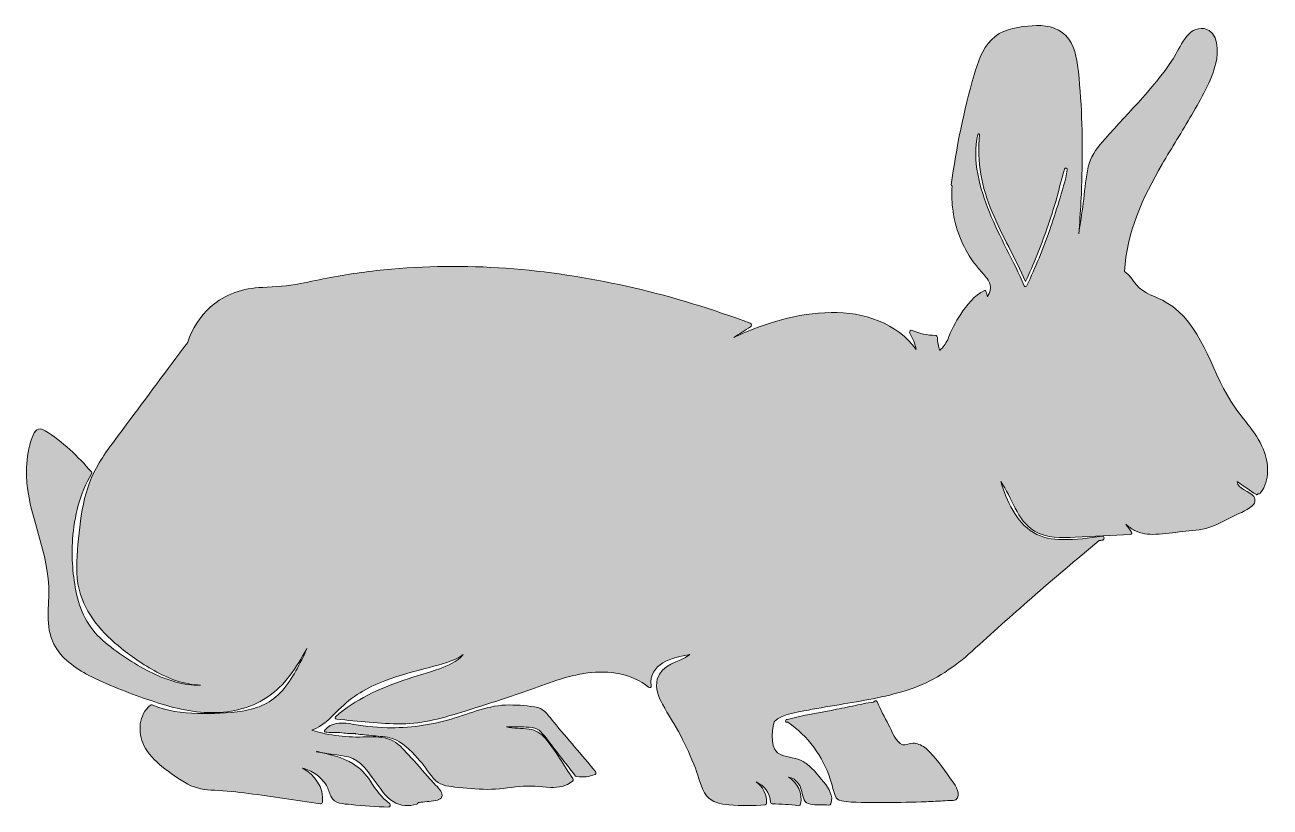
# Model space of a CAD drawing. Header units: inches. Extents: x -2 to 737, y -1000 to -384.
# Drawn here: x 428.7 to 539.8, y -884.5 to -814.6 of the extents above; entities that cross this region are included whole.
import ezdxf

# ---------------------------------------------------------------- set-up
doc = ezdxf.new("R2010")
doc.units = ezdxf.units.IN
doc.header["$MEASUREMENT"] = 0
doc.layers.add('Layer 1', color=7, linetype='Continuous')

# ---------------------------------------------------------------- blocks, each defined once
blk = doc.blocks.new('block 23')
at = {"layer": 'Layer 1', "true_color": 0x010101}
h = blk.add_hatch(color=178, dxfattribs=at)
h.dxf.hatch_style = 2
edge = h.paths.add_edge_path()
edge.add_spline(control_points=[(539.22, -852.46), (538.56, -850.86), (537.24, -849.65), (536.33, -848.2), (534.49, -845.26), (533.76, -841.27), (530.58, -839.37), (529.68, -838.83), (528.57, -838.62), (527.89, -837.78), (527.57, -837.38), (527.27, -836.89), (526.85, -836.61), (527.01, -833.16), (528.5, -829.98), (530.21, -827.04), (531.07, -825.55), (531.99, -824.1), (532.85, -822.61), (533.67, -821.18), (534.6, -819.64), (535, -818.01), (535.24, -817.05), (535.28, -815.13), (533.96, -814.92), (532.47, -814.67), (531.81, -816.63), (531.18, -817.61), (529.36, -820.44), (526.83, -822.7), (524.68, -825.28), (524.08, -825.98), (523.7, -826.69), (523.54, -827.61), (523.37, -828.56), (523.28, -829.54), (523.16, -830.51), (523.04, -831.42), (522.91, -832.34), (522.76, -833.25), (522.93, -831.34), (523.03, -829.43), (523.06, -827.52), (523.11, -824.42), (523.05, -821.26), (522.66, -818.19), (522.52, -817.1), (522.22, -815.94), (521.29, -815.26), (520.41, -814.61), (519.25, -814.58), (518.21, -814.69), (517.03, -814.81), (515.83, -815.03), (514.97, -815.91), (514.14, -816.75), (513.74, -817.93), (513.43, -819.04), (512.51, -822.25), (511.83, -825.55), (511.39, -828.86), (511.38, -828.92), (511.42, -828.97), (511.46, -828.99), (511.39, -829.61), (511.44, -830.28), (511.5, -830.87), (511.6, -831.78), (511.81, -832.68), (512.14, -833.52), (512.45, -834.31), (512.86, -835.06), (513.35, -835.74), (513.59, -836.08), (513.86, -836.4), (514.14, -836.71), (514.38, -836.98), (514.67, -837.27), (514.8, -837.63), (514.97, -838.1), (514.84, -838.48), (514.61, -838.88), (514.58, -838.72), (514.54, -838.57), (514.48, -838.4), (514.47, -838.39), (514.46, -838.38), (514.46, -838.37), (514.44, -838.32), (514.4, -838.29), (514.34, -838.31), (513.47, -838.69), (512.75, -839.67), (512.23, -840.43), (511.76, -841.13), (511.34, -841.91), (511.07, -842.72), (510.87, -843.06), (510.64, -843.38), (510.37, -843.67), (510.22, -843.3), (510.15, -842.93), (510.15, -842.51), (510.16, -842.42), (510.08, -842.33), (509.99, -842.32), (509.26, -842.31), (508.57, -842.16), (507.9, -841.87), (507.76, -841.81), (507.61, -841.99), (507.69, -842.12), (507.96, -842.59), (508.15, -843.08), (508.26, -843.59), (506.56, -841.22), (503.54, -840.21), (500.67, -840.27), (497.69, -840.33), (494.71, -841.21), (491.99, -842.5), (492.47, -842.17), (492.96, -841.86), (493.47, -841.56), (493.6, -841.48), (493.59, -841.29), (493.44, -841.23), (486.67, -838.7), (479.57, -836.97), (472.35, -836.38), (468.72, -836.08), (465.06, -836.07), (461.44, -836.4), (459.61, -836.56), (457.8, -836.81), (456, -837.15), (455.1, -837.31), (454.2, -837.52), (453.3, -837.69), (452.18, -837.91), (451.06, -837.97), (449.92, -838.03), (448.18, -838.11), (446.6, -838.6), (445.28, -839.78), (444.33, -840.63), (443.62, -841.72), (443.26, -842.93), (443.24, -842.94), (443.22, -842.95), (443.21, -842.97), (441.39, -845.42), (439.58, -847.86), (437.76, -850.3), (436.94, -851.42), (436.07, -852.51), (435.35, -853.7), (434.66, -854.85), (434.2, -856.08), (433.93, -857.38), (433.65, -858.74), (433.52, -860.14), (433.4, -861.53), (433.29, -862.85), (433.28, -864.19), (433.68, -865.46), (434.35, -867.57), (435.94, -869.23), (437.66, -870.54), (438.75, -871.38), (439.93, -872.15), (441.18, -872.74), (441.87, -873.06), (442.59, -873.32), (443.35, -873.45), (443.69, -873.51), (444.03, -873.53), (444.37, -873.57), (442.9, -873.59), (441.46, -873.15), (440.13, -872.5), (438.65, -871.78), (437.2, -870.85), (435.92, -869.79), (434.53, -868.65), (433.71, -867.2), (433.33, -865.44), (432.98, -863.84), (432.86, -862.16), (432.97, -860.52), (433.11, -858.49), (433.62, -856.43), (434.66, -854.68), (434.69, -854.63), (434.69, -854.57), (434.65, -854.52), (433.46, -853.13), (432.08, -851.8), (430.52, -850.83), (429.87, -850.42), (429.57, -850.83), (429.36, -851.44), (429.06, -852.31), (428.89, -853.23), (428.85, -854.15), (428.71, -857.81), (430.7, -861.12), (430.84, -864.74), (430.91, -866.48), (430.47, -868.29), (431.31, -869.91), (431.97, -871.18), (433.19, -872.04), (434.43, -872.69), (436.09, -873.55), (437.88, -874.22), (439.64, -874.83), (441.39, -875.44), (443.21, -875.95), (445.07, -876.01), (446.89, -876.08), (448.78, -875.68), (450.31, -874.67), (451.91, -873.61), (452.95, -871.95), (453.87, -870.3), (453.87, -870.31), (453.88, -870.31), (453.88, -870.32), (453.28, -871.63), (452.62, -872.96), (451.67, -874.06), (450.74, -875.13), (449.51, -875.65), (448.14, -875.87), (446.83, -876.08), (445.46, -876.11), (444.14, -876.09), (442.75, -876.07), (441.37, -875.89), (440.08, -875.32), (440.03, -875.29), (439.96, -875.3), (439.92, -875.34), (438.85, -876.21), (438.77, -877.77), (439.34, -878.95), (439.7, -879.69), (440.31, -880.3), (440.94, -880.82), (441.66, -881.4), (442.44, -881.97), (443.25, -882.4), (444.01, -882.81), (444.79, -882.91), (445.63, -882.95), (446.65, -883), (447.65, -883.09), (448.66, -883.23), (450.8, -883.52), (452.94, -883.85), (455.08, -884.17), (455.18, -884.18), (455.27, -884.1), (455.27, -884), (455.39, -882.72), (454.6, -881.52), (453.48, -880.98), (453.9, -881.07), (454.31, -881.25), (454.67, -881.5), (455.05, -881.77), (455.38, -882.12), (455.62, -882.52), (455.8, -882.83), (455.87, -883.17), (456.02, -883.49), (456.36, -884.19), (457.14, -884.15), (457.82, -884.23), (458.93, -884.35), (460.04, -884.42), (461.15, -884.45), (461.29, -884.45), (461.39, -884.24), (461.27, -884.15), (460.53, -883.59), (460.05, -882.92), (459.55, -882.14), (459.15, -881.52), (458.66, -881), (458.02, -880.6), (457.02, -879.98), (455.86, -879.69), (454.7, -879.51), (454.74, -879.5), (454.78, -879.5), (454.82, -879.49), (455.7, -879.76), (456.69, -879.73), (457.58, -879.97), (458.74, -880.3), (459.29, -881.25), (459.97, -882.16), (460.44, -882.78), (460.9, -883.55), (461.58, -883.96), (462.22, -884.36), (462.99, -884.42), (463.7, -884.19), (463.78, -884.16), (463.81, -884.11), (463.81, -884.05), (463.89, -884.04), (463.97, -884.03), (464.05, -884.02), (464.53, -883.96), (465.06, -883.95), (465.53, -883.82), (465.71, -883.76), (465.86, -883.73), (465.93, -883.53), (465.99, -883.35), (465.92, -883.19), (465.82, -883.04), (465.58, -882.65), (465.18, -882.3), (464.87, -881.95), (464.24, -881.23), (463.6, -880.51), (462.96, -879.79), (462.49, -879.27), (462.02, -878.72), (461.36, -878.44), (460.68, -878.15), (459.92, -878.16), (459.2, -878.18), (457.52, -878.25), (455.9, -878.09), (454.32, -877.58), (455.27, -877.26), (456, -876.49), (456.71, -875.77), (457.9, -874.58), (459.25, -873.76), (460.83, -873.17), (462.13, -872.68), (463.48, -872.34), (464.81, -871.97), (465.82, -871.69), (466.96, -871.46), (467.82, -870.83), (467.28, -871.46), (466.48, -871.83), (465.71, -872.1), (464.66, -872.47), (463.58, -872.75), (462.53, -873.12), (460.34, -873.87), (458.2, -874.83), (456.44, -876.38), (456.34, -876.46), (456.44, -876.6), (456.54, -876.61), (458.47, -876.76), (460.41, -877.02), (462.35, -877.02), (464.27, -877.02), (466.1, -876.46), (467.92, -875.9), (469.8, -875.31), (471.67, -874.72), (473.52, -874.06), (475.29, -873.44), (477.06, -872.72), (478.94, -872.47), (480.81, -872.22), (482.89, -872.5), (484.37, -873.75), (484.47, -873.84), (484.62, -873.74), (484.61, -873.62), (484.35, -871.66), (486.5, -871.06), (488.06, -870.82), (487.08, -871.58), (485.51, -871.64), (485.15, -873.04), (484.96, -873.82), (485.24, -874.6), (485.62, -875.27), (486.13, -876.21), (486.73, -877.09), (487.22, -878.04), (487.72, -879), (488.16, -879.98), (488.55, -880.98), (488.86, -881.77), (489.03, -882.76), (489.55, -883.44), (490.03, -884.05), (490.81, -884.19), (491.55, -884.25), (492.62, -884.34), (493.71, -884.34), (494.78, -884.24), (494.85, -884.23), (494.91, -884.16), (494.91, -884.09), (494.94, -883.32), (494.56, -882.61), (493.97, -882.2), (494.68, -882.51), (495.23, -883.2), (495.25, -884.01), (495.26, -884.1), (495.32, -884.17), (495.41, -884.17), (496.19, -884.17), (496.97, -884.23), (497.75, -884.33), (497.85, -884.34), (497.92, -884.27), (497.94, -884.19), (498.15, -883.23), (497.67, -882.24), (496.85, -881.77), (497.21, -881.82), (497.54, -882.06), (497.76, -882.37), (498.07, -882.81), (498.05, -883.32), (498.27, -883.79), (498.38, -884.04), (498.54, -884.14), (498.81, -884.19), (499.34, -884.3), (499.93, -884.25), (500.47, -884.27), (500.54, -884.28), (500.62, -884.24), (500.65, -884.17), (500.89, -883.43), (500.46, -882.8), (500.02, -882.23), (499.48, -881.55), (498.91, -880.84), (498.16, -880.39), (497.54, -880.02), (496.86, -880.03), (496.21, -879.79), (495.17, -879.42), (495.37, -877.77), (495.58, -876.84), (496.25, -876.08), (498.23, -875.87), (498.98, -875.72), (500.04, -875.52), (501.1, -875.35), (502.17, -875.17), (504.16, -874.84), (506.17, -874.48), (508.07, -873.79), (510.04, -873.07), (511.68, -871.93), (513.23, -870.54), (515, -868.95), (516.75, -867.35), (518.54, -865.79), (520.53, -864.05), (522.55, -862.34), (524.59, -860.65), (524.69, -860.63), (524.8, -860.62), (524.9, -860.6), (525.12, -860.57), (525.07, -860.21), (524.84, -860.25), (523.68, -860.44), (522.5, -860.56), (521.32, -860.56), (520.4, -860.56), (519.52, -860.42), (518.73, -859.93), (517.11, -858.93), (516.36, -857.12), (515.8, -855.38), (516.83, -856.83), (517.22, -858.82), (518.81, -859.8), (519.9, -860.48), (521.22, -860.39), (522.45, -860.34), (524.1, -860.28), (525.74, -860.17), (527.39, -860.09), (527.48, -860.09), (527.54, -859.98), (527.48, -859.9), (527.31, -859.67), (527.14, -859.43), (526.96, -859.19), (527.21, -859.4), (527.47, -859.59), (527.75, -859.74), (528.33, -860.05), (528.99, -860.12), (529.63, -860.08), (530.44, -860.05), (531.24, -859.93), (532.04, -859.84), (532.82, -859.76), (533.63, -859.71), (534.38, -859.48), (535.06, -859.26), (535.71, -858.9), (536.34, -858.58), (536.94, -858.27), (537.7, -858.01), (538.22, -857.58), (538.49, -857.36), (538.58, -857.03), (538.39, -856.72), (538.1, -856.24), (536.89, -856.02), (536.9, -855.38), (537.47, -855.77), (538.04, -856.17), (538.62, -856.54), (538.69, -856.58), (538.77, -856.51), (538.76, -856.44), (538.84, -856.48), (538.94, -856.48), (539, -856.39), (539.84, -855.24), (539.75, -853.73), (539.22, -852.46)], knot_values=[0, 0, 0, 0, 1, 1, 1, 2, 2, 2, 3, 3, 3, 4, 4, 4, 5, 5, 5, 6, 6, 6, 7, 7, 7, 8, 8, 8, 9, 9, 9, 10, 10, 10, 11, 11, 11, 12, 12, 12, 13, 13, 13, 14, 14, 14, 15, 15, 15, 16, 16, 16, 17, 17, 17, 18, 18, 18, 19, 19, 19, 20, 20, 20, 21, 21, 21, 22, 22, 22, 23, 23, 23, 24, 24, 24, 25, 25, 25, 26, 26, 26, 27, 27, 27, 28, 28, 28, 29, 29, 29, 30, 30, 30, 31, 31, 31, 32, 32, 32, 33, 33, 33, 34, 34, 34, 35, 35, 35, 36, 36, 36, 37, 37, 37, 38, 38, 38, 39, 39, 39, 40, 40, 40, 41, 41, 41, 42, 42, 42, 43, 43, 43, 44, 44, 44, 45, 45, 45, 46, 46, 46, 47, 47, 47, 48, 48, 48, 49, 49, 49, 50, 50, 50, 51, 51, 51, 52, 52, 52, 53, 53, 53, 54, 54, 54, 55, 55, 55, 56, 56, 56, 57, 57, 57, 58, 58, 58, 59, 59, 59, 60, 60, 60, 61, 61, 61, 62, 62, 62, 63, 63, 63, 64, 64, 64, 65, 65, 65, 66, 66, 66, 67, 67, 67, 68, 68, 68, 69, 69, 69, 70, 70, 70, 71, 71, 71, 72, 72, 72, 73, 73, 73, 74, 74, 74, 75, 75, 75, 76, 76, 76, 77, 77, 77, 78, 78, 78, 79, 79, 79, 80, 80, 80, 81, 81, 81, 82, 82, 82, 83, 83, 83, 84, 84, 84, 85, 85, 85, 86, 86, 86, 87, 87, 87, 88, 88, 88, 89, 89, 89, 90, 90, 90, 91, 91, 91, 92, 92, 92, 93, 93, 93, 94, 94, 94, 95, 95, 95, 96, 96, 96, 97, 97, 97, 98, 98, 98, 99, 99, 99, 100, 100, 100, 101, 101, 101, 102, 102, 102, 103, 103, 103, 104, 104, 104, 105, 105, 105, 106, 106, 106, 107, 107, 107, 108, 108, 108, 109, 109, 109, 110, 110, 110, 111, 111, 111, 112, 112, 112, 113, 113, 113, 114, 114, 114, 115, 115, 115, 116, 116, 116, 117, 117, 117, 118, 118, 118, 119, 119, 119, 120, 120, 120, 121, 121, 121, 122, 122, 122, 123, 123, 123, 124, 124, 124, 125, 125, 125, 126, 126, 126, 127, 127, 127, 128, 128, 128, 129, 129, 129, 130, 130, 130, 131, 131, 131, 132, 132, 132, 133, 133, 133, 134, 134, 134, 135, 135, 135, 136, 136, 136, 137, 137, 137, 138, 138, 138, 139, 139, 139, 140, 140, 140, 141, 141, 141, 142, 142, 142, 143, 143, 143, 144, 144, 144, 145, 145, 145, 146, 146, 146, 147, 147, 147, 148, 148, 148, 149, 149, 149, 150, 150, 150, 151, 151, 151, 152, 152, 152, 153, 153, 153, 154, 154, 154, 155, 155, 155, 156, 156, 156, 157, 157, 157, 158, 158, 158, 159, 159, 159, 160, 160, 160, 161, 161, 161, 162, 162, 162, 163, 163, 163, 164, 164, 164, 165, 165, 165, 166, 166, 166, 167, 167, 167, 168, 168, 168, 169, 169, 169, 170, 170, 170, 171, 171, 171, 172, 172, 172, 173, 173, 173, 174, 174, 174, 175, 175, 175, 176, 176, 176, 177, 177, 177, 178, 178, 178, 179, 179, 179, 179], degree=3, periodic=1)
edge = h.paths.add_edge_path()
edge.add_spline(control_points=[(520.99, -830.39), (520.73, -831.23), (520.46, -832.07), (520.17, -832.9), (519.58, -834.59), (518.9, -836.24), (518.14, -837.87), (518.1, -837.96), (517.95, -838), (517.9, -837.88), (516.94, -835.66), (515.69, -833.56), (514.79, -831.3), (513.93, -829.17), (513.23, -826.68), (513.75, -824.37), (513.77, -824.28), (513.91, -824.29), (513.9, -824.39), (513.67, -826.82), (514.09, -829.08), (515.04, -831.32), (515.94, -833.43), (517.09, -835.42), (518.02, -837.51), (518.72, -835.97), (519.36, -834.41), (519.92, -832.81), (520.24, -831.89), (520.54, -830.96), (520.81, -830.02), (521.05, -829.17), (521.22, -828.29), (521.5, -827.46), (521.55, -827.32), (521.76, -827.39), (521.74, -827.52), (521.6, -828.49), (521.27, -829.45), (520.99, -830.39)], knot_values=[0, 0, 0, 0, 1, 1, 1, 2, 2, 2, 3, 3, 3, 4, 4, 4, 5, 5, 5, 6, 6, 6, 7, 7, 7, 8, 8, 8, 9, 9, 9, 10, 10, 10, 11, 11, 11, 12, 12, 12, 13, 13, 13, 13], degree=3, periodic=1)
h = blk.add_hatch(color=178, dxfattribs=at)
h.dxf.hatch_style = 2
edge = h.paths.add_edge_path()
edge.add_spline(control_points=[(475.91, -876.87), (475.51, -876.4), (475.12, -875.71), (474.49, -875.57), (473.68, -875.38), (472.77, -875.34), (471.95, -875.33), (470.11, -875.32), (468.5, -876.07), (466.77, -876.59), (464.91, -877.15), (462.97, -877.39), (461.03, -877.36), (459.88, -877.34), (458.77, -877.18), (457.64, -877), (456.88, -876.89), (456.05, -876.91), (455.52, -877.55), (455.42, -877.57), (455.41, -877.74), (455.53, -877.75), (455.96, -877.8), (456.39, -877.79), (456.83, -877.78), (457.27, -877.88), (457.76, -877.88), (458.19, -877.89), (458.21, -877.9), (458.23, -877.91), (458.26, -877.92), (458.77, -877.97), (459.27, -878.03), (459.78, -878.08), (460.35, -878.14), (460.95, -878.15), (461.5, -878.32), (462.37, -878.59), (463.14, -879.42), (463.75, -880.07), (464.28, -880.64), (464.69, -881.29), (465.18, -881.9), (465.68, -882.51), (466.33, -882.57), (467.07, -882.66), (468.03, -882.77), (469, -882.87), (469.98, -882.87), (470.95, -882.87), (471.89, -882.71), (472.86, -882.61), (473.8, -882.51), (474.68, -882.64), (475.62, -882.69), (476.34, -882.72), (477.03, -882.61), (477.59, -882.14), (477.66, -882.08), (477.67, -881.99), (477.62, -881.91), (476.82, -880.72), (476.08, -879.4), (475.14, -878.3), (474.76, -877.85), (474.3, -877.57), (473.71, -877.48), (473.03, -877.37), (472.34, -877.47), (471.68, -877.27), (472.36, -877.29), (473.03, -877.29), (473.71, -877.31), (474.49, -877.33), (474.8, -877.72), (475.23, -878.28), (476.07, -879.38), (476.92, -880.47), (477.76, -881.57), (477.77, -881.6), (477.79, -881.63), (477.82, -881.65), (477.82, -881.65), (477.82, -881.66), (477.83, -881.66), (477.87, -881.72), (477.94, -881.73), (477.99, -881.7), (478.55, -881.82), (479.06, -881.75), (479.6, -881.53), (479.7, -881.48), (479.7, -881.34), (479.64, -881.27), (478.4, -879.8), (477.15, -878.34), (475.91, -876.87)], knot_values=[0, 0, 0, 0, 1, 1, 1, 2, 2, 2, 3, 3, 3, 4, 4, 4, 5, 5, 5, 6, 6, 6, 7, 7, 7, 8, 8, 8, 9, 9, 9, 10, 10, 10, 11, 11, 11, 12, 12, 12, 13, 13, 13, 14, 14, 14, 15, 15, 15, 16, 16, 16, 17, 17, 17, 18, 18, 18, 19, 19, 19, 20, 20, 20, 21, 21, 21, 22, 22, 22, 23, 23, 23, 24, 24, 24, 25, 25, 25, 26, 26, 26, 27, 27, 27, 28, 28, 28, 29, 29, 29, 30, 30, 30, 31, 31, 31, 32, 32, 32, 32], degree=3, periodic=1)
h = blk.add_hatch(color=178, dxfattribs=at)
h.dxf.hatch_style = 2
edge = h.paths.add_edge_path()
edge.add_spline(control_points=[(509.47, -879.54), (509.19, -879.25), (508.87, -878.98), (508.5, -878.85), (508.33, -878.79), (508.15, -878.75), (507.97, -878.75), (507.7, -878.75), (507.3, -878.96), (507.04, -878.88), (506.46, -878.72), (506.05, -877.59), (505.79, -877.1), (505.43, -876.42), (505.09, -875.74), (504.76, -875.05), (504.69, -874.89), (504.49, -874.96), (504.46, -875.09), (503.84, -875.12), (503.19, -875.31), (502.58, -875.43), (501.95, -875.56), (501.32, -875.68), (500.68, -875.81), (499.38, -876.07), (498.04, -876.28), (496.76, -876.63), (496.75, -876.63), (496.75, -876.62), (496.75, -876.62), (496.68, -876.58), (496.62, -876.64), (496.62, -876.7), (496.58, -876.78), (496.62, -876.89), (496.73, -876.88), (496.76, -876.87), (496.78, -876.87), (496.81, -876.87), (498.59, -878.11), (499.91, -879.88), (500.58, -881.95), (500.74, -882.43), (500.86, -882.94), (501.04, -883.42), (501.15, -883.72), (501.27, -883.85), (501.59, -883.9), (502.72, -884.09), (503.96, -884.02), (505.1, -884.03), (506.3, -884.04), (507.5, -884.03), (508.7, -883.99), (509.28, -883.96), (509.85, -883.94), (510.42, -883.91), (510.7, -883.89), (510.99, -883.87), (511.27, -883.85), (511.43, -883.84), (511.67, -883.88), (511.8, -883.79), (512.32, -883.39), (511.77, -882.51), (511.51, -882.16), (510.87, -881.28), (510.23, -880.32), (509.47, -879.54)], knot_values=[0, 0, 0, 0, 1, 1, 1, 2, 2, 2, 3, 3, 3, 4, 4, 4, 5, 5, 5, 6, 6, 6, 7, 7, 7, 8, 8, 8, 9, 9, 9, 10, 10, 10, 11, 11, 11, 12, 12, 12, 13, 13, 13, 14, 14, 14, 15, 15, 15, 16, 16, 16, 17, 17, 17, 18, 18, 18, 19, 19, 19, 20, 20, 20, 21, 21, 21, 22, 22, 22, 23, 23, 23, 23], degree=3, periodic=1)
at = {"layer": 'Layer 1', "lineweight": 0}
for points, knots in [([(539.22, -852.46), (538.56, -850.86), (537.24, -849.65), (536.33, -848.2), (534.49, -845.26), (533.76, -841.27), (530.58, -839.37), (529.68, -838.83), (528.57, -838.62), (527.89, -837.78), (527.57, -837.38), (527.27, -836.89), (526.85, -836.61), (527.01, -833.16), (528.5, -829.98), (530.21, -827.04), (531.07, -825.55), (531.99, -824.1), (532.85, -822.61), (533.67, -821.18), (534.6, -819.64), (535, -818.01), (535.24, -817.05), (535.28, -815.13), (533.96, -814.92), (532.47, -814.67), (531.81, -816.63), (531.18, -817.61), (529.36, -820.44), (526.83, -822.7), (524.68, -825.28), (524.08, -825.98), (523.7, -826.69), (523.54, -827.61), (523.37, -828.56), (523.28, -829.54), (523.16, -830.51), (523.04, -831.42), (522.91, -832.34), (522.76, -833.25), (522.93, -831.34), (523.03, -829.43), (523.06, -827.52), (523.11, -824.42), (523.05, -821.26), (522.66, -818.19), (522.52, -817.1), (522.22, -815.94), (521.29, -815.26), (520.41, -814.61), (519.25, -814.58), (518.21, -814.69), (517.03, -814.81), (515.83, -815.03), (514.97, -815.91), (514.14, -816.75), (513.74, -817.93), (513.43, -819.04), (512.51, -822.25), (511.83, -825.55), (511.39, -828.86), (511.38, -828.92), (511.42, -828.97), (511.46, -828.99), (511.39, -829.61), (511.44, -830.28), (511.5, -830.87), (511.6, -831.78), (511.81, -832.68), (512.14, -833.52), (512.45, -834.31), (512.86, -835.06), (513.35, -835.74), (513.59, -836.08), (513.86, -836.4), (514.14, -836.71), (514.38, -836.98), (514.67, -837.27), (514.8, -837.63), (514.97, -838.1), (514.84, -838.48), (514.61, -838.88), (514.58, -838.72), (514.54, -838.57), (514.48, -838.4), (514.47, -838.39), (514.46, -838.38), (514.46, -838.37), (514.44, -838.32), (514.4, -838.29), (514.34, -838.31), (513.47, -838.69), (512.75, -839.67), (512.23, -840.43), (511.76, -841.13), (511.34, -841.91), (511.07, -842.72), (510.87, -843.06), (510.64, -843.38), (510.37, -843.67), (510.22, -843.3), (510.15, -842.93), (510.15, -842.51), (510.16, -842.42), (510.08, -842.33), (509.99, -842.32), (509.26, -842.31), (508.57, -842.16), (507.9, -841.87), (507.76, -841.81), (507.61, -841.99), (507.69, -842.12), (507.96, -842.59), (508.15, -843.08), (508.26, -843.59), (506.56, -841.22), (503.54, -840.21), (500.67, -840.27), (497.69, -840.33), (494.71, -841.21), (491.99, -842.5), (492.47, -842.17), (492.96, -841.86), (493.47, -841.56), (493.6, -841.48), (493.59, -841.29), (493.44, -841.23), (486.67, -838.7), (479.57, -836.97), (472.35, -836.38), (468.72, -836.08), (465.06, -836.07), (461.44, -836.4), (459.61, -836.56), (457.8, -836.81), (456, -837.15), (455.1, -837.31), (454.2, -837.52), (453.3, -837.69), (452.18, -837.91), (451.06, -837.97), (449.92, -838.03), (448.18, -838.11), (446.6, -838.6), (445.28, -839.78), (444.33, -840.63), (443.62, -841.72), (443.26, -842.93), (443.24, -842.94), (443.22, -842.95), (443.21, -842.97), (441.39, -845.42), (439.58, -847.86), (437.76, -850.3), (436.94, -851.42), (436.07, -852.51), (435.35, -853.7), (434.66, -854.85), (434.2, -856.08), (433.93, -857.38), (433.65, -858.74), (433.52, -860.14), (433.4, -861.53), (433.29, -862.85), (433.28, -864.19), (433.68, -865.46), (434.35, -867.57), (435.94, -869.23), (437.66, -870.54), (438.75, -871.38), (439.93, -872.15), (441.18, -872.74), (441.87, -873.06), (442.59, -873.32), (443.35, -873.45), (443.69, -873.51), (444.03, -873.53), (444.37, -873.57), (442.9, -873.59), (441.46, -873.15), (440.13, -872.5), (438.65, -871.78), (437.2, -870.85), (435.92, -869.79), (434.53, -868.65), (433.71, -867.2), (433.33, -865.44), (432.98, -863.84), (432.86, -862.16), (432.97, -860.52), (433.11, -858.49), (433.62, -856.43), (434.66, -854.68), (434.69, -854.63), (434.69, -854.57), (434.65, -854.52), (433.46, -853.13), (432.08, -851.8), (430.52, -850.83), (429.87, -850.42), (429.57, -850.83), (429.36, -851.44), (429.06, -852.31), (428.89, -853.23), (428.85, -854.15), (428.71, -857.81), (430.7, -861.12), (430.84, -864.74), (430.91, -866.48), (430.47, -868.29), (431.31, -869.91), (431.97, -871.18), (433.19, -872.04), (434.43, -872.69), (436.09, -873.55), (437.88, -874.22), (439.64, -874.83), (441.39, -875.44), (443.21, -875.95), (445.07, -876.01), (446.89, -876.08), (448.78, -875.68), (450.31, -874.67), (451.91, -873.61), (452.95, -871.95), (453.87, -870.3), (453.87, -870.31), (453.88, -870.31), (453.88, -870.32), (453.28, -871.63), (452.62, -872.96), (451.67, -874.06), (450.74, -875.13), (449.51, -875.65), (448.14, -875.87), (446.83, -876.08), (445.46, -876.11), (444.14, -876.09), (442.75, -876.07), (441.37, -875.89), (440.08, -875.32), (440.03, -875.29), (439.96, -875.3), (439.92, -875.34), (438.85, -876.21), (438.77, -877.77), (439.34, -878.95), (439.7, -879.69), (440.31, -880.3), (440.94, -880.82), (441.66, -881.4), (442.44, -881.97), (443.25, -882.4), (444.01, -882.81), (444.79, -882.91), (445.63, -882.95), (446.65, -883), (447.65, -883.09), (448.66, -883.23), (450.8, -883.52), (452.94, -883.85), (455.08, -884.17), (455.18, -884.18), (455.27, -884.1), (455.27, -884), (455.39, -882.72), (454.6, -881.52), (453.48, -880.98), (453.9, -881.07), (454.31, -881.25), (454.67, -881.5), (455.05, -881.77), (455.38, -882.12), (455.62, -882.52), (455.8, -882.83), (455.87, -883.17), (456.02, -883.49), (456.36, -884.19), (457.14, -884.15), (457.82, -884.23), (458.93, -884.35), (460.04, -884.42), (461.15, -884.45), (461.29, -884.45), (461.39, -884.24), (461.27, -884.15), (460.53, -883.59), (460.05, -882.92), (459.55, -882.14), (459.15, -881.52), (458.66, -881), (458.02, -880.6), (457.02, -879.98), (455.86, -879.69), (454.7, -879.51), (454.74, -879.5), (454.78, -879.5), (454.82, -879.49), (455.7, -879.76), (456.69, -879.73), (457.58, -879.97), (458.74, -880.3), (459.29, -881.25), (459.97, -882.16), (460.44, -882.78), (460.9, -883.55), (461.58, -883.96), (462.22, -884.36), (462.99, -884.42), (463.7, -884.19), (463.78, -884.16), (463.81, -884.11), (463.81, -884.05), (463.89, -884.04), (463.97, -884.03), (464.05, -884.02), (464.53, -883.96), (465.06, -883.95), (465.53, -883.82), (465.71, -883.76), (465.86, -883.73), (465.93, -883.53), (465.99, -883.35), (465.92, -883.19), (465.82, -883.04), (465.58, -882.65), (465.18, -882.3), (464.87, -881.95), (464.24, -881.23), (463.6, -880.51), (462.96, -879.79), (462.49, -879.27), (462.02, -878.72), (461.36, -878.44), (460.68, -878.15), (459.92, -878.16), (459.2, -878.18), (457.52, -878.25), (455.9, -878.09), (454.32, -877.58), (455.27, -877.26), (456, -876.49), (456.71, -875.77), (457.9, -874.58), (459.25, -873.76), (460.83, -873.17), (462.13, -872.68), (463.48, -872.34), (464.81, -871.97), (465.82, -871.69), (466.96, -871.46), (467.82, -870.83), (467.28, -871.46), (466.48, -871.83), (465.71, -872.1), (464.66, -872.47), (463.58, -872.75), (462.53, -873.12), (460.34, -873.87), (458.2, -874.83), (456.44, -876.38), (456.34, -876.46), (456.44, -876.6), (456.54, -876.61), (458.47, -876.76), (460.41, -877.02), (462.35, -877.02), (464.27, -877.02), (466.1, -876.46), (467.92, -875.9), (469.8, -875.31), (471.67, -874.72), (473.52, -874.06), (475.29, -873.44), (477.06, -872.72), (478.94, -872.47), (480.81, -872.22), (482.89, -872.5), (484.37, -873.75), (484.47, -873.84), (484.62, -873.74), (484.61, -873.62), (484.35, -871.66), (486.5, -871.06), (488.06, -870.82), (487.08, -871.58), (485.51, -871.64), (485.15, -873.04), (484.96, -873.82), (485.24, -874.6), (485.62, -875.27), (486.13, -876.21), (486.73, -877.09), (487.22, -878.04), (487.72, -879), (488.16, -879.98), (488.55, -880.98), (488.86, -881.77), (489.03, -882.76), (489.55, -883.44), (490.03, -884.05), (490.81, -884.19), (491.55, -884.25), (492.62, -884.34), (493.71, -884.34), (494.78, -884.24), (494.85, -884.23), (494.91, -884.16), (494.91, -884.09), (494.94, -883.32), (494.56, -882.61), (493.97, -882.2), (494.68, -882.51), (495.23, -883.2), (495.25, -884.01), (495.26, -884.1), (495.32, -884.17), (495.41, -884.17), (496.19, -884.17), (496.97, -884.23), (497.75, -884.33), (497.85, -884.34), (497.92, -884.27), (497.94, -884.19), (498.15, -883.23), (497.67, -882.24), (496.85, -881.77), (497.21, -881.82), (497.54, -882.06), (497.76, -882.37), (498.07, -882.81), (498.05, -883.32), (498.27, -883.79), (498.38, -884.04), (498.54, -884.14), (498.81, -884.19), (499.34, -884.3), (499.93, -884.25), (500.47, -884.27), (500.54, -884.28), (500.62, -884.24), (500.65, -884.17), (500.89, -883.43), (500.46, -882.8), (500.02, -882.23), (499.48, -881.55), (498.91, -880.84), (498.16, -880.39), (497.54, -880.02), (496.86, -880.03), (496.21, -879.79), (495.17, -879.42), (495.37, -877.77), (495.58, -876.84), (496.25, -876.08), (498.23, -875.87), (498.98, -875.72), (500.04, -875.52), (501.1, -875.35), (502.17, -875.17), (504.16, -874.84), (506.17, -874.48), (508.07, -873.79), (510.04, -873.07), (511.68, -871.93), (513.23, -870.54), (515, -868.95), (516.75, -867.35), (518.54, -865.79), (520.53, -864.05), (522.55, -862.34), (524.59, -860.65), (524.69, -860.63), (524.8, -860.62), (524.9, -860.6), (525.12, -860.57), (525.07, -860.21), (524.84, -860.25), (523.68, -860.44), (522.5, -860.56), (521.32, -860.56), (520.4, -860.56), (519.52, -860.42), (518.73, -859.93), (517.11, -858.93), (516.36, -857.12), (515.8, -855.38), (516.83, -856.83), (517.22, -858.82), (518.81, -859.8), (519.9, -860.48), (521.22, -860.39), (522.45, -860.34), (524.1, -860.28), (525.74, -860.17), (527.39, -860.09), (527.48, -860.09), (527.54, -859.98), (527.48, -859.9), (527.31, -859.67), (527.14, -859.43), (526.96, -859.19), (527.21, -859.4), (527.47, -859.59), (527.75, -859.74), (528.33, -860.05), (528.99, -860.12), (529.63, -860.08), (530.44, -860.05), (531.24, -859.93), (532.04, -859.84), (532.82, -859.76), (533.63, -859.71), (534.38, -859.48), (535.06, -859.26), (535.71, -858.9), (536.34, -858.58), (536.94, -858.27), (537.7, -858.01), (538.22, -857.58), (538.49, -857.36), (538.58, -857.03), (538.39, -856.72), (538.1, -856.24), (536.89, -856.02), (536.9, -855.38), (537.47, -855.77), (538.04, -856.17), (538.62, -856.54), (538.69, -856.58), (538.77, -856.51), (538.76, -856.44), (538.84, -856.48), (538.94, -856.48), (539, -856.39), (539.84, -855.24), (539.75, -853.73), (539.22, -852.46)], [0, 0, 0, 0, 1, 1, 1, 2, 2, 2, 3, 3, 3, 4, 4, 4, 5, 5, 5, 6, 6, 6, 7, 7, 7, 8, 8, 8, 9, 9, 9, 10, 10, 10, 11, 11, 11, 12, 12, 12, 13, 13, 13, 14, 14, 14, 15, 15, 15, 16, 16, 16, 17, 17, 17, 18, 18, 18, 19, 19, 19, 20, 20, 20, 21, 21, 21, 22, 22, 22, 23, 23, 23, 24, 24, 24, 25, 25, 25, 26, 26, 26, 27, 27, 27, 28, 28, 28, 29, 29, 29, 30, 30, 30, 31, 31, 31, 32, 32, 32, 33, 33, 33, 34, 34, 34, 35, 35, 35, 36, 36, 36, 37, 37, 37, 38, 38, 38, 39, 39, 39, 40, 40, 40, 41, 41, 41, 42, 42, 42, 43, 43, 43, 44, 44, 44, 45, 45, 45, 46, 46, 46, 47, 47, 47, 48, 48, 48, 49, 49, 49, 50, 50, 50, 51, 51, 51, 52, 52, 52, 53, 53, 53, 54, 54, 54, 55, 55, 55, 56, 56, 56, 57, 57, 57, 58, 58, 58, 59, 59, 59, 60, 60, 60, 61, 61, 61, 62, 62, 62, 63, 63, 63, 64, 64, 64, 65, 65, 65, 66, 66, 66, 67, 67, 67, 68, 68, 68, 69, 69, 69, 70, 70, 70, 71, 71, 71, 72, 72, 72, 73, 73, 73, 74, 74, 74, 75, 75, 75, 76, 76, 76, 77, 77, 77, 78, 78, 78, 79, 79, 79, 80, 80, 80, 81, 81, 81, 82, 82, 82, 83, 83, 83, 84, 84, 84, 85, 85, 85, 86, 86, 86, 87, 87, 87, 88, 88, 88, 89, 89, 89, 90, 90, 90, 91, 91, 91, 92, 92, 92, 93, 93, 93, 94, 94, 94, 95, 95, 95, 96, 96, 96, 97, 97, 97, 98, 98, 98, 99, 99, 99, 100, 100, 100, 101, 101, 101, 102, 102, 102, 103, 103, 103, 104, 104, 104, 105, 105, 105, 106, 106, 106, 107, 107, 107, 108, 108, 108, 109, 109, 109, 110, 110, 110, 111, 111, 111, 112, 112, 112, 113, 113, 113, 114, 114, 114, 115, 115, 115, 116, 116, 116, 117, 117, 117, 118, 118, 118, 119, 119, 119, 120, 120, 120, 121, 121, 121, 122, 122, 122, 123, 123, 123, 124, 124, 124, 125, 125, 125, 126, 126, 126, 127, 127, 127, 128, 128, 128, 129, 129, 129, 130, 130, 130, 131, 131, 131, 132, 132, 132, 133, 133, 133, 134, 134, 134, 135, 135, 135, 136, 136, 136, 137, 137, 137, 138, 138, 138, 139, 139, 139, 140, 140, 140, 141, 141, 141, 142, 142, 142, 143, 143, 143, 144, 144, 144, 145, 145, 145, 146, 146, 146, 147, 147, 147, 148, 148, 148, 149, 149, 149, 150, 150, 150, 151, 151, 151, 152, 152, 152, 153, 153, 153, 154, 154, 154, 155, 155, 155, 156, 156, 156, 157, 157, 157, 158, 158, 158, 159, 159, 159, 160, 160, 160, 161, 161, 161, 162, 162, 162, 163, 163, 163, 164, 164, 164, 165, 165, 165, 166, 166, 166, 167, 167, 167, 168, 168, 168, 169, 169, 169, 170, 170, 170, 171, 171, 171, 172, 172, 172, 173, 173, 173, 174, 174, 174, 175, 175, 175, 176, 176, 176, 177, 177, 177, 178, 178, 178, 179, 179, 179, 179]), ([(520.99, -830.39), (520.73, -831.23), (520.46, -832.07), (520.17, -832.9), (519.58, -834.59), (518.9, -836.24), (518.14, -837.87), (518.1, -837.96), (517.95, -838), (517.9, -837.88), (516.94, -835.66), (515.69, -833.56), (514.79, -831.3), (513.93, -829.17), (513.23, -826.68), (513.75, -824.37), (513.77, -824.28), (513.91, -824.29), (513.9, -824.39), (513.67, -826.82), (514.09, -829.08), (515.04, -831.32), (515.94, -833.43), (517.09, -835.42), (518.02, -837.51), (518.72, -835.97), (519.36, -834.41), (519.92, -832.81), (520.24, -831.89), (520.54, -830.96), (520.81, -830.02), (521.05, -829.17), (521.22, -828.29), (521.5, -827.46), (521.55, -827.32), (521.76, -827.39), (521.74, -827.52), (521.6, -828.49), (521.27, -829.45), (520.99, -830.39)], [0, 0, 0, 0, 1, 1, 1, 2, 2, 2, 3, 3, 3, 4, 4, 4, 5, 5, 5, 6, 6, 6, 7, 7, 7, 8, 8, 8, 9, 9, 9, 10, 10, 10, 11, 11, 11, 12, 12, 12, 13, 13, 13, 13]), ([(475.91, -876.87), (475.51, -876.4), (475.12, -875.71), (474.49, -875.57), (473.68, -875.38), (472.77, -875.34), (471.95, -875.33), (470.11, -875.32), (468.5, -876.07), (466.77, -876.59), (464.91, -877.15), (462.97, -877.39), (461.03, -877.36), (459.88, -877.34), (458.77, -877.18), (457.64, -877), (456.88, -876.89), (456.05, -876.91), (455.52, -877.55), (455.42, -877.57), (455.41, -877.74), (455.53, -877.75), (455.96, -877.8), (456.39, -877.79), (456.83, -877.78), (457.27, -877.88), (457.76, -877.88), (458.19, -877.89), (458.21, -877.9), (458.23, -877.91), (458.26, -877.92), (458.77, -877.97), (459.27, -878.03), (459.78, -878.08), (460.35, -878.14), (460.95, -878.15), (461.5, -878.32), (462.37, -878.59), (463.14, -879.42), (463.75, -880.07), (464.28, -880.64), (464.69, -881.29), (465.18, -881.9), (465.68, -882.51), (466.33, -882.57), (467.07, -882.66), (468.03, -882.77), (469, -882.87), (469.98, -882.87), (470.95, -882.87), (471.89, -882.71), (472.86, -882.61), (473.8, -882.51), (474.68, -882.64), (475.62, -882.69), (476.34, -882.72), (477.03, -882.61), (477.59, -882.14), (477.66, -882.08), (477.67, -881.99), (477.62, -881.91), (476.82, -880.72), (476.08, -879.4), (475.14, -878.3), (474.76, -877.85), (474.3, -877.57), (473.71, -877.48), (473.03, -877.37), (472.34, -877.47), (471.68, -877.27), (472.36, -877.29), (473.03, -877.29), (473.71, -877.31), (474.49, -877.33), (474.8, -877.72), (475.23, -878.28), (476.07, -879.38), (476.92, -880.47), (477.76, -881.57), (477.77, -881.6), (477.79, -881.63), (477.82, -881.65), (477.82, -881.65), (477.82, -881.66), (477.83, -881.66), (477.87, -881.72), (477.94, -881.73), (477.99, -881.7), (478.55, -881.82), (479.06, -881.75), (479.6, -881.53), (479.7, -881.48), (479.7, -881.34), (479.64, -881.27), (478.4, -879.8), (477.15, -878.34), (475.91, -876.87)], [0, 0, 0, 0, 1, 1, 1, 2, 2, 2, 3, 3, 3, 4, 4, 4, 5, 5, 5, 6, 6, 6, 7, 7, 7, 8, 8, 8, 9, 9, 9, 10, 10, 10, 11, 11, 11, 12, 12, 12, 13, 13, 13, 14, 14, 14, 15, 15, 15, 16, 16, 16, 17, 17, 17, 18, 18, 18, 19, 19, 19, 20, 20, 20, 21, 21, 21, 22, 22, 22, 23, 23, 23, 24, 24, 24, 25, 25, 25, 26, 26, 26, 27, 27, 27, 28, 28, 28, 29, 29, 29, 30, 30, 30, 31, 31, 31, 32, 32, 32, 32]), ([(509.47, -879.54), (509.19, -879.25), (508.87, -878.98), (508.5, -878.85), (508.33, -878.79), (508.15, -878.75), (507.97, -878.75), (507.7, -878.75), (507.3, -878.96), (507.04, -878.88), (506.46, -878.72), (506.05, -877.59), (505.79, -877.1), (505.43, -876.42), (505.09, -875.74), (504.76, -875.05), (504.69, -874.89), (504.49, -874.96), (504.46, -875.09), (503.84, -875.12), (503.19, -875.31), (502.58, -875.43), (501.95, -875.56), (501.32, -875.68), (500.68, -875.81), (499.38, -876.07), (498.04, -876.28), (496.76, -876.63), (496.75, -876.63), (496.75, -876.62), (496.75, -876.62), (496.68, -876.58), (496.62, -876.64), (496.62, -876.7), (496.58, -876.78), (496.62, -876.89), (496.73, -876.88), (496.76, -876.87), (496.78, -876.87), (496.81, -876.87), (498.59, -878.11), (499.91, -879.88), (500.58, -881.95), (500.74, -882.43), (500.86, -882.94), (501.04, -883.42), (501.15, -883.72), (501.27, -883.85), (501.59, -883.9), (502.72, -884.09), (503.96, -884.02), (505.1, -884.03), (506.3, -884.04), (507.5, -884.03), (508.7, -883.99), (509.28, -883.96), (509.85, -883.94), (510.42, -883.91), (510.7, -883.89), (510.99, -883.87), (511.27, -883.85), (511.43, -883.84), (511.67, -883.88), (511.8, -883.79), (512.32, -883.39), (511.77, -882.51), (511.51, -882.16), (510.87, -881.28), (510.23, -880.32), (509.47, -879.54)], [0, 0, 0, 0, 1, 1, 1, 2, 2, 2, 3, 3, 3, 4, 4, 4, 5, 5, 5, 6, 6, 6, 7, 7, 7, 8, 8, 8, 9, 9, 9, 10, 10, 10, 11, 11, 11, 12, 12, 12, 13, 13, 13, 14, 14, 14, 15, 15, 15, 16, 16, 16, 17, 17, 17, 18, 18, 18, 19, 19, 19, 20, 20, 20, 21, 21, 21, 22, 22, 22, 23, 23, 23, 23])]:
    blk.add_open_spline(points, degree=3, knots=knots, dxfattribs=at)
blk = doc.blocks.new('block 22')
at = {"layer": 'Layer 1'}
blk.add_blockref('block 23', (0, 0), dxfattribs=at)

msp = doc.modelspace()

# ---------------------------------------------------------------- block references
at = {"layer": 'Layer 1'}
msp.add_blockref('block 22', (0, 0), dxfattribs=at)

doc.saveas('drawing.dxf')
